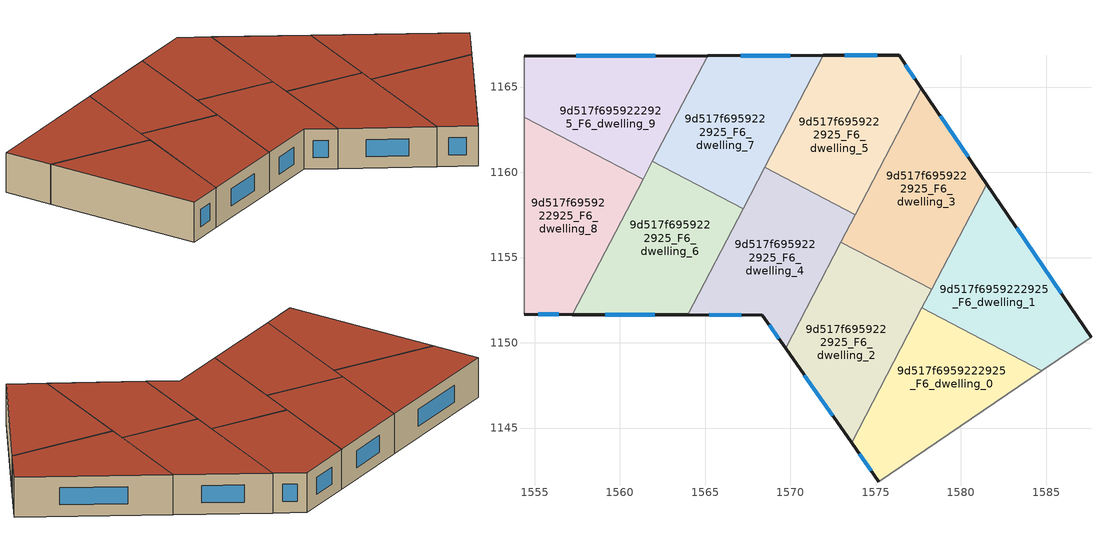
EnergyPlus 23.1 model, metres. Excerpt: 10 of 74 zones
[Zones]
9d517f6959222925_F6_dwelling_0
 floor to 9d517f6959222925_F5_dwelling_0 (EU_floor_Construction): 1584.74,1148.37 1575.18,1141.86 1573.59,1144.14 1577.72,1152.04 z18
 wall outside (EU_wall_Construction): 1573.59,1144.14 1575.18,1141.86 z18:21
 wall to 9d517f6959222925_F6_dwelling_1 (EU_wall_Construction): 1584.74,1148.37 1577.72,1152.04 z18:21
 wall adiabatic (EU_wall_Construction): 1575.18,1141.86 1584.74,1148.37 z18:21
 wall to 9d517f6959222925_F6_dwelling_2 (EU_wall_Construction): 1577.71,1152.04 1573.59,1144.14 z18:21
 window (EU_Window_Construction): 1574.04,1143.49 1574.73,1142.51 z18.86:20.14
 roof outside (EU_roof_Construction): 1584.74,1148.37 1577.72,1152.04 1573.59,1144.14 1575.18,1141.86 z21
9d517f6959222925_F6_dwelling_1
 floor to 9d517f6959222925_F5_dwelling_1 (EU_floor_Construction): 1581.51,1159.31 1587.63,1150.34 1584.74,1148.37 1577.72,1152.04 z18
 wall outside (EU_wall_Construction): 1587.63,1150.34 1581.51,1159.31 z18:21
 wall adiabatic (EU_wall_Construction): 1584.74,1148.37 1587.63,1150.34 z18:21
 wall to 9d517f6959222925_F6_dwelling_3 (EU_wall_Construction): 1581.51,1159.31 1578.28,1153.13 z18:21
 wall to 9d517f6959222925_F6_dwelling_2 (EU_wall_Construction): 1578.28,1153.13 1577.71,1152.05 z18:21
 window (EU_Window_Construction): 1585.88,1152.9 1583.26,1156.75 z18.86:20.14
 roof outside (EU_roof_Construction): 1587.63,1150.34 1581.51,1159.31 1577.72,1152.04 1584.74,1148.37 z21
9d517f6959222925_F6_dwelling_2
 floor to 9d517f6959222925_F5_dwelling_2 (EU_floor_Construction): 1578.28,1153.13 1573.59,1144.14 1569.71,1149.69 1572.96,1155.91 z18
 wall outside (EU_wall_Construction): 1569.71,1149.69 1573.59,1144.14 z18:21
 wall to 9d517f6959222925_F6_dwelling_3 (EU_wall_Construction): 1578.28,1153.13 1572.96,1155.91 z18:21
 wall to 9d517f6959222925_F6_dwelling_4 (EU_wall_Construction): 1572.96,1155.91 1569.71,1149.69 z18:21
 window (EU_Window_Construction): 1570.82,1148.1 1572.48,1145.73 z18.86:20.14
 roof outside (EU_roof_Construction): 1573.59,1144.14 1578.28,1153.13 1572.96,1155.91 1569.71,1149.69 z21
9d517f6959222925_F6_dwelling_3
 floor to 9d517f6959222925_F5_dwelling_3 (EU_floor_Construction): 1577.68,1164.93 1581.51,1159.31 1578.28,1153.13 1572.96,1155.91 z18
 wall outside (EU_wall_Construction): 1581.51,1159.31 1577.68,1164.93 z18:21
 wall to 9d517f6959222925_F6_dwelling_5 (EU_wall_Construction): 1577.68,1164.93 1573.81,1157.52 z18:21
 wall to 9d517f6959222925_F6_dwelling_4 (EU_wall_Construction): 1573.81,1157.52 1572.96,1155.91 z18:21
 window (EU_Window_Construction): 1580.42,1160.92 1578.78,1163.33 z18.86:20.14
 roof outside (EU_roof_Construction): 1578.28,1153.13 1581.51,1159.31 1577.68,1164.93 1572.96,1155.91 z21
9d517f6959222925_F6_dwelling_4
 floor to 9d517f6959222925_F5_dwelling_4 (EU_floor_Construction): 1573.81,1157.52 1569.71,1149.69 1568.36,1151.62 1563.97,1151.64 1568.5,1160.3 z18
 wall outside (EU_wall_Construction): 1563.97,1151.64 1568.36,1151.62 1569.71,1149.69 z18:21
 wall to 9d517f6959222925_F6_dwelling_5 (EU_wall_Construction): 1573.81,1157.52 1568.5,1160.3 z18:21
 wall to 9d517f6959222925_F6_dwelling_6 (EU_wall_Construction): 1567.23,1157.86 1563.97,1151.64 z18:21
 wall to 9d517f6959222925_F6_dwelling_7 (EU_wall_Construction): 1568.5,1160.3 1567.23,1157.86 z18:21
 window (EU_Window_Construction): 1568.74,1151.07 1569.32,1150.24 / 1565.23,1151.63 1567.1,1151.63 z18.86:20.14
 roof outside (EU_roof_Construction): 1569.71,1149.69 1573.81,1157.52 1568.5,1160.3 1563.97,1151.64 1568.36,1151.62 z21
9d517f6959222925_F6_dwelling_5
 floor to 9d517f6959222925_F5_dwelling_5 (EU_floor_Construction): 1576.37,1166.86 1577.68,1164.93 1573.81,1157.52 1568.5,1160.3 1571.93,1166.85 z18
 wall outside (EU_wall_Construction): 1577.68,1164.93 1576.37,1166.86 1571.93,1166.85 z18:21
 wall to 9d517f6959222925_F6_dwelling_7 (EU_wall_Construction): 1571.93,1166.85 1568.5,1160.3 z18:21
 window (EU_Window_Construction): 1575.1,1166.86 1573.2,1166.86 / 1577.31,1165.49 1576.74,1166.31 z18.86:20.14
 roof outside (EU_roof_Construction): 1573.81,1157.52 1577.68,1164.93 1576.37,1166.86 1571.93,1166.85 1568.5,1160.3 z21
9d517f6959222925_F6_dwelling_6
 floor to 9d517f6959222925_F5_dwelling_6 (EU_floor_Construction): 1567.22,1157.86 1563.97,1151.64 1557.21,1151.66 1561.9,1160.64 z18
 wall outside (EU_wall_Construction): 1557.21,1151.66 1563.97,1151.64 z18:21
 wall to 9d517f6959222925_F6_dwelling_7 (EU_wall_Construction): 1567.22,1157.86 1561.9,1160.64 z18:21
 wall to 9d517f6959222925_F6_dwelling_8 (EU_wall_Construction): 1561.36,1159.59 1557.21,1151.66 z18:21
 wall to 9d517f6959222925_F6_dwelling_9 (EU_wall_Construction): 1561.9,1160.64 1561.36,1159.59 z18:21
 window (EU_Window_Construction): 1559.14,1151.65 1562.04,1151.64 z18.86:20.14
 roof outside (EU_roof_Construction): 1563.97,1151.64 1567.22,1157.86 1561.9,1160.64 1557.21,1151.66 z21
9d517f6959222925_F6_dwelling_7
 floor to 9d517f6959222925_F5_dwelling_7 (EU_floor_Construction): 1571.93,1166.85 1567.22,1157.86 1561.9,1160.64 1565.15,1166.84 z18
 wall outside (EU_wall_Construction): 1571.93,1166.85 1565.15,1166.84 z18:21
 wall to 9d517f6959222925_F6_dwelling_9 (EU_wall_Construction): 1565.15,1166.84 1561.9,1160.64 z18:21
 window (EU_Window_Construction): 1569.99,1166.85 1567.08,1166.84 z18.86:20.14
 roof outside (EU_roof_Construction): 1567.22,1157.86 1571.93,1166.85 1565.15,1166.84 1561.9,1160.64 z21
9d517f6959222925_F6_dwelling_8
 floor to 9d517f6959222925_F5_dwelling_8 (EU_floor_Construction): 1561.36,1159.59 1557.21,1151.66 1554.4,1151.67 1554.38,1163.24 z18
 wall outside (EU_wall_Construction): 1554.4,1151.67 1557.21,1151.66 z18:21
 wall adiabatic (EU_wall_Construction): 1554.38,1163.24 1554.4,1151.67 z18:21
 wall to 9d517f6959222925_F6_dwelling_9 (EU_wall_Construction): 1561.36,1159.59 1554.38,1163.24 z18:21
 window (EU_Window_Construction): 1555.2,1151.67 1556.41,1151.66 z18.86:20.14
 roof outside (EU_roof_Construction): 1557.21,1151.66 1561.36,1159.59 1554.38,1163.24 1554.4,1151.67 z21
9d517f6959222925_F6_dwelling_9
 floor to 9d517f6959222925_F5_dwelling_9 (EU_floor_Construction): 1565.15,1166.84 1561.36,1159.59 1554.38,1163.24 1554.37,1166.82 z18
 wall outside (EU_wall_Construction): 1565.15,1166.84 1554.37,1166.82 z18:21
 wall adiabatic (EU_wall_Construction): 1554.37,1166.82 1554.38,1163.24 z18:21
 window (EU_Window_Construction): 1562.07,1166.84 1557.45,1166.83 z18.86:20.14
 roof outside (EU_roof_Construction): 1561.36,1159.59 1565.15,1166.84 1554.37,1166.82 1554.38,1163.24 z21
[Building]
EU S2 Campaign: North Axis=0; Terrain=City; Solar Distribution=FullExterior
[Site:Location]
Helsinki-Vantaa.AP: Latitude=60.317; Longitude=24.963; Time Zone=2; Elevation=54.6
[SizingPeriod:WeatherFileDays]
AnnualSizingPeriod: Begin Month=1; Begin Day of Month=1; End Month=12; End Day of Month=31; Day of Week for Start Day=Monday; Use Weather File Daylight Saving Period=No; Use Weather File Rain and Snow Indicators=No
[MATERIAL]
EU_InternalMass_Material: Roughness=MediumRough; Thickness=0.1; Conductivity=1; Density=1800; Specific Heat=900; Thermal Absorptance=0.9; Solar Absorptance=0.7; Visible Absorptance=0.7
[MATERIAL:NOMASS] Roughness=MediumRough; Thermal Absorptance=0.9; Solar Absorptance=0.7; Visible Absorptance=0.7
Name | Thermal Resistance
EU_wall_NoMass | 1.10183
EU_roof_NoMass; EU_floor_NoMass | 1.70606
[WINDOWMATERIAL:SIMPLEGLAZINGSYSTEM]
EU_Window_SimpleGlazing: UFactor=3.11035; Solar Heat Gain Coefficient=0.8; Visible Transmittance=0.8
[CONSTRUCTION]
EU_wall_Construction: EU_wall_NoMass
EU_roof_Construction: EU_roof_NoMass
EU_floor_Construction: EU_floor_NoMass
EU_Window_Construction: EU_Window_SimpleGlazing
EU_InternalMass_Construction: EU_InternalMass_Material
[ZONE] Type=1; Multiplier=1; Ceiling Height=autocalculate; Floor Area=autocalculate; Part of Total Floor Area=Yes
Name | Volume
9d517f6959222925_F6_dwelling_0; 9d517f6959222925_F6_dwelling_9 | 154.449
9d517f6959222925_F6_dwelling_1 | 154.446
9d517f6959222925_F6_dwelling_2 | 154.464
9d517f6959222925_F6_dwelling_3; 9d517f6959222925_F6_dwelling_5 | 154.45
9d517f6959222925_F6_dwelling_4 | 154.463
9d517f6959222925_F6_dwelling_6 | 154.441
9d517f6959222925_F6_dwelling_7 | 154.447
9d517f6959222925_F6_dwelling_8 | 154.458
[INTERNALMASS] Construction=EU_InternalMass_Construction
Name | Zone or ZoneList | Surface Area
9d517f6959222925_F6_dwelling_0_EU_InternalMass | 9d517f6959222925_F6_dwelling_0 | 51.4832
9d517f6959222925_F6_dwelling_1_EU_InternalMass | 9d517f6959222925_F6_dwelling_1 | 51.4818
9d517f6959222925_F6_dwelling_2_EU_InternalMass | 9d517f6959222925_F6_dwelling_2 | 51.4883
9d517f6959222925_F6_dwelling_3_EU_InternalMass | 9d517f6959222925_F6_dwelling_3 | 51.4834
9d517f6959222925_F6_dwelling_4_EU_InternalMass | 9d517f6959222925_F6_dwelling_4 | 51.4912
9d517f6959222925_F6_dwelling_5_EU_InternalMass | 9d517f6959222925_F6_dwelling_5 | 51.4834
9d517f6959222925_F6_dwelling_6_EU_InternalMass | 9d517f6959222925_F6_dwelling_6 | 51.4805
9d517f6959222925_F6_dwelling_7_EU_InternalMass | 9d517f6959222925_F6_dwelling_7 | 51.4819
9d517f6959222925_F6_dwelling_8_EU_InternalMass | 9d517f6959222925_F6_dwelling_8 | 51.4858
9d517f6959222925_F6_dwelling_9_EU_InternalMass | 9d517f6959222925_F6_dwelling_9 | 51.4829
[OTHEREQUIPMENT] Fuel Type=Electricity; Design Level Calculation Method=Watts/Area; Power per Zone Floor Area=1; Fraction Latent=0; Fraction Radiant=0; Fraction Lost=0; Carbon Dioxide Generation Rate=0; EndUse Subcategory=EU_Step8_InternalGains
Name | Zone or ZoneList or Space or SpaceList | Schedule
EU_Step8_InternalGain_9d517f6959222925_F6_dwelling_0_f000 | 9d517f6959222925_F6_dwelling_0 | EU_Step8_GainSchedule_9d517f6959222925_F6_dwelling_0_f000
EU_Step8_InternalGain_9d517f6959222925_F6_dwelling_1_f000 | 9d517f6959222925_F6_dwelling_1 | EU_Step8_GainSchedule_9d517f6959222925_F6_dwelling_1_f000
EU_Step8_InternalGain_9d517f6959222925_F6_dwelling_2_f000 | 9d517f6959222925_F6_dwelling_2 | EU_Step8_GainSchedule_9d517f6959222925_F6_dwelling_2_f000
EU_Step8_InternalGain_9d517f6959222925_F6_dwelling_3_f000 | 9d517f6959222925_F6_dwelling_3 | EU_Step8_GainSchedule_9d517f6959222925_F6_dwelling_3_f000
EU_Step8_InternalGain_9d517f6959222925_F6_dwelling_4_f000 | 9d517f6959222925_F6_dwelling_4 | EU_Step8_GainSchedule_9d517f6959222925_F6_dwelling_4_f000
EU_Step8_InternalGain_9d517f6959222925_F6_dwelling_5_f000 | 9d517f6959222925_F6_dwelling_5 | EU_Step8_GainSchedule_9d517f6959222925_F6_dwelling_5_f000
EU_Step8_InternalGain_9d517f6959222925_F6_dwelling_6_f000 | 9d517f6959222925_F6_dwelling_6 | EU_Step8_GainSchedule_9d517f6959222925_F6_dwelling_6_f000
EU_Step8_InternalGain_9d517f6959222925_F6_dwelling_7_f000 | 9d517f6959222925_F6_dwelling_7 | EU_Step8_GainSchedule_9d517f6959222925_F6_dwelling_7_f000
EU_Step8_InternalGain_9d517f6959222925_F6_dwelling_8_f000 | 9d517f6959222925_F6_dwelling_8 | EU_Step8_GainSchedule_9d517f6959222925_F6_dwelling_8_f000
EU_Step8_InternalGain_9d517f6959222925_F6_dwelling_9_f000 | 9d517f6959222925_F6_dwelling_9 | EU_Step8_GainSchedule_9d517f6959222925_F6_dwelling_9_f000
[ZONEVENTILATION:DESIGNFLOWRATE] Schedule=EU_AlwaysOn; Design Flow Rate Calculation Method=AirChanges/Hour; Air Changes per Hour=0.756316; Ventilation Type=Natural; Fan Pressure Rise=0; Fan Total Efficiency=1; Constant Term Coefficient=1; Temperature Term Coefficient=0; Velocity Term Coefficient=0; Velocity Squared Term Coefficient=0; Minimum Indoor Temperature=-100; Maximum Indoor Temperature=100; Delta Temperature=-100; Minimum Outdoor Temperature=-100; Maximum Outdoor Temperature=100; Maximum Wind Speed=40
Name | Zone or ZoneList or Space or SpaceList
EU_ConstantAir_9d517f6959222925_F6_dwelling_0 | 9d517f6959222925_F6_dwelling_0
EU_ConstantAir_9d517f6959222925_F6_dwelling_1 | 9d517f6959222925_F6_dwelling_1
EU_ConstantAir_9d517f6959222925_F6_dwelling_2 | 9d517f6959222925_F6_dwelling_2
EU_ConstantAir_9d517f6959222925_F6_dwelling_3 | 9d517f6959222925_F6_dwelling_3
EU_ConstantAir_9d517f6959222925_F6_dwelling_4 | 9d517f6959222925_F6_dwelling_4
EU_ConstantAir_9d517f6959222925_F6_dwelling_5 | 9d517f6959222925_F6_dwelling_5
EU_ConstantAir_9d517f6959222925_F6_dwelling_6 | 9d517f6959222925_F6_dwelling_6
EU_ConstantAir_9d517f6959222925_F6_dwelling_7 | 9d517f6959222925_F6_dwelling_7
EU_ConstantAir_9d517f6959222925_F6_dwelling_8 | 9d517f6959222925_F6_dwelling_8
EU_ConstantAir_9d517f6959222925_F6_dwelling_9 | 9d517f6959222925_F6_dwelling_9
[HVACTEMPLATE:THERMOSTAT] Constant Heating Setpoint=20; Constant Cooling Setpoint=50
EU_HeatOnly_9d517f6959222925_F3_dwelling_1; EU_HeatOnly_9d517f6959222925_F3_dwelling_2; EU_HeatOnly_9d517f6959222925_F3_dwelling_3; EU_HeatOnly_9d517f6959222925_F3_dwelling_4; EU_HeatOnly_9d517f6959222925_F3_dwelling_5; EU_HeatOnly_9d517f6959222925_F3_dwelling_6; EU_HeatOnly_9d517f6959222925_F3_dwelling_7; EU_HeatOnly_9d517f6959222925_F3_dwelling_8; EU_HeatOnly_9d517f6959222925_F3_dwelling_9; EU_HeatOnly_9d517f6959222925_F3_dwelling_10; EU_HeatOnly_9d517f6959222925_F4_dwelling_0; EU_HeatOnly_9d517f6959222925_F4_dwelling_1; EU_HeatOnly_9d517f6959222925_F4_dwelling_2; EU_HeatOnly_9d517f6959222925_F4_dwelling_3; EU_HeatOnly_9d517f6959222925_F4_dwelling_4; EU_HeatOnly_9d517f6959222925_F4_dwelling_5; EU_HeatOnly_9d517f6959222925_F4_dwelling_6; EU_HeatOnly_9d517f6959222925_F4_dwelling_7; EU_HeatOnly_9d517f6959222925_F4_dwelling_8; EU_HeatOnly_9d517f6959222925_F4_dwelling_9; EU_HeatOnly_9d517f6959222925_F5_dwelling_0; EU_HeatOnly_9d517f6959222925_F5_dwelling_1; EU_HeatOnly_9d517f6959222925_F5_dwelling_2; EU_HeatOnly_9d517f6959222925_F5_dwelling_3; EU_HeatOnly_9d517f6959222925_F5_dwelling_4; EU_HeatOnly_9d517f6959222925_F5_dwelling_5; EU_HeatOnly_9d517f6959222925_F5_dwelling_6; EU_HeatOnly_9d517f6959222925_F5_dwelling_7; EU_HeatOnly_9d517f6959222925_F5_dwelling_8; EU_HeatOnly_9d517f6959222925_F5_dwelling_9; EU_HeatOnly_9d517f6959222925_F6_dwelling_0; EU_HeatOnly_9d517f6959222925_F6_dwelling_1; EU_HeatOnly_9d517f6959222925_F6_dwelling_2; EU_HeatOnly_9d517f6959222925_F6_dwelling_3; EU_HeatOnly_9d517f6959222925_F6_dwelling_4; EU_HeatOnly_9d517f6959222925_F6_dwelling_5; EU_HeatOnly_9d517f6959222925_F6_dwelling_6; EU_HeatOnly_9d517f6959222925_F6_dwelling_7; EU_HeatOnly_9d517f6959222925_F6_dwelling_8; EU_HeatOnly_9d517f6959222925_F6_dwelling_9
[HVACTEMPLATE:ZONE:IDEALLOADSAIRSYSTEM] System Availability Schedule=EU_AlwaysOn; Maximum Heating Supply Air Temperature=50; Minimum Cooling Supply Air Temperature=13; Maximum Heating Supply Air Humidity Ratio=0.0156; Minimum Cooling Supply Air Humidity Ratio=0.0077; Heating Limit=NoLimit; Cooling Limit=NoLimit; Heating Availability Schedule=EU_AlwaysOn; Cooling Availability Schedule=EU_CoolingOff; Dehumidification Control Type=ConstantSensibleHeatRatio; Cooling Sensible Heat Ratio=0.7; Dehumidification Setpoint=60; Humidification Control Type=None; Humidification Setpoint=30; Outdoor Air Method=None; Outdoor Air Flow Rate per Person=0.00944; Outdoor Air Flow Rate per Zone Floor Area=0; Outdoor Air Flow Rate per Zone=0; Demand Controlled Ventilation Type=None; Outdoor Air Economizer Type=NoEconomizer; Heat Recovery Type=None; Sensible Heat Recovery Effectiveness=0.7; Latent Heat Recovery Effectiveness=0.65
Name | Template Thermostat
9d517f6959222925_F6_dwelling_0 | EU_HeatOnly_9d517f6959222925_F6_dwelling_0
9d517f6959222925_F6_dwelling_1 | EU_HeatOnly_9d517f6959222925_F6_dwelling_1
9d517f6959222925_F6_dwelling_2 | EU_HeatOnly_9d517f6959222925_F6_dwelling_2
9d517f6959222925_F6_dwelling_3 | EU_HeatOnly_9d517f6959222925_F6_dwelling_3
9d517f6959222925_F6_dwelling_4 | EU_HeatOnly_9d517f6959222925_F6_dwelling_4
9d517f6959222925_F6_dwelling_5 | EU_HeatOnly_9d517f6959222925_F6_dwelling_5
9d517f6959222925_F6_dwelling_6 | EU_HeatOnly_9d517f6959222925_F6_dwelling_6
9d517f6959222925_F6_dwelling_7 | EU_HeatOnly_9d517f6959222925_F6_dwelling_7
9d517f6959222925_F6_dwelling_8 | EU_HeatOnly_9d517f6959222925_F6_dwelling_8
9d517f6959222925_F6_dwelling_9 | EU_HeatOnly_9d517f6959222925_F6_dwelling_9
[SIZING:ZONE] Zone Cooling Design Supply Air Temperature Input Method=SupplyAirTemperature; Zone Cooling Design Supply Air Temperature=13; Zone Heating Design Supply Air Temperature Input Method=SupplyAirTemperature; Zone Heating Design Supply Air Temperature=50; Zone Cooling Design Supply Air Humidity Ratio=0.008; Zone Heating Design Supply Air Humidity Ratio=0.008; Cooling Design Air Flow Method=DesignDay; Cooling Design Air Flow Rate=0; Cooling Minimum Air Flow per Zone Floor Area=0.000762; Cooling Minimum Air Flow=0; Cooling Minimum Air Flow Fraction=0.2; Heating Design Air Flow Method=DesignDay; Heating Design Air Flow Rate=0; Heating Maximum Air Flow per Zone Floor Area=0.002032; Heating Maximum Air Flow=0.141576; Heating Maximum Air Flow Fraction=0.3; Account for Dedicated Outdoor Air System=No; Dedicated Outdoor Air System Control Strategy=NeutralSupplyAir; Dedicated Outdoor Air Low Setpoint Temperature for Design=autosize; Dedicated Outdoor Air High Setpoint Temperature for Design=autosize; Zone Load Sizing Method=Sensible Load Only No Latent Load; Zone Latent Cooling Design Supply Air Humidity Ratio Input Method=HumidityRatioDifference; Zone Cooling Design Supply Air Humidity Ratio Difference=0.005; Zone Latent Heating Design Supply Air Humidity Ratio Input Method=HumidityRatioDifference; Zone Humidification Design Supply Air Humidity Ratio Difference=0.005
9d517f6959222925_F6_dwelling_0; 9d517f6959222925_F6_dwelling_1; 9d517f6959222925_F6_dwelling_2; 9d517f6959222925_F6_dwelling_3; 9d517f6959222925_F6_dwelling_4; 9d517f6959222925_F6_dwelling_5; 9d517f6959222925_F6_dwelling_6; 9d517f6959222925_F6_dwelling_7; 9d517f6959222925_F6_dwelling_8; 9d517f6959222925_F6_dwelling_9
[SCHEDULE:CONSTANT]
Name | Hourly Value
EU_AlwaysOn | 1
EU_CoolingOff | 0
[SCHEDULE:FILE] Column Number=1; Rows to Skip at Top=0; Number of Hours of Data=8760; Column Separator=Comma; Interpolate to Timestep=No; Minutes per Item=60; Adjust Schedule for Daylight Savings=Yes
Name | File
EU_Step8_GainSchedule_9d517f6959222925_F6_dwelling_0_f000 | ../../schedules/9d517f6959222925/9d517f6959222925_F6_dwelling_0_f000_gain.csv
EU_Step8_GainSchedule_9d517f6959222925_F6_dwelling_1_f000 | ../../schedules/9d517f6959222925/9d517f6959222925_F6_dwelling_1_f000_gain.csv
EU_Step8_GainSchedule_9d517f6959222925_F6_dwelling_2_f000 | ../../schedules/9d517f6959222925/9d517f6959222925_F6_dwelling_2_f000_gain.csv
EU_Step8_GainSchedule_9d517f6959222925_F6_dwelling_3_f000 | ../../schedules/9d517f6959222925/9d517f6959222925_F6_dwelling_3_f000_gain.csv
EU_Step8_GainSchedule_9d517f6959222925_F6_dwelling_4_f000 | ../../schedules/9d517f6959222925/9d517f6959222925_F6_dwelling_4_f000_gain.csv
EU_Step8_GainSchedule_9d517f6959222925_F6_dwelling_5_f000 | ../../schedules/9d517f6959222925/9d517f6959222925_F6_dwelling_5_f000_gain.csv
EU_Step8_GainSchedule_9d517f6959222925_F6_dwelling_6_f000 | ../../schedules/9d517f6959222925/9d517f6959222925_F6_dwelling_6_f000_gain.csv
EU_Step8_GainSchedule_9d517f6959222925_F6_dwelling_7_f000 | ../../schedules/9d517f6959222925/9d517f6959222925_F6_dwelling_7_f000_gain.csv
EU_Step8_GainSchedule_9d517f6959222925_F6_dwelling_8_f000 | ../../schedules/9d517f6959222925/9d517f6959222925_F6_dwelling_8_f000_gain.csv
EU_Step8_GainSchedule_9d517f6959222925_F6_dwelling_9_f000 | ../../schedules/9d517f6959222925/9d517f6959222925_F6_dwelling_9_f000_gain.csv
